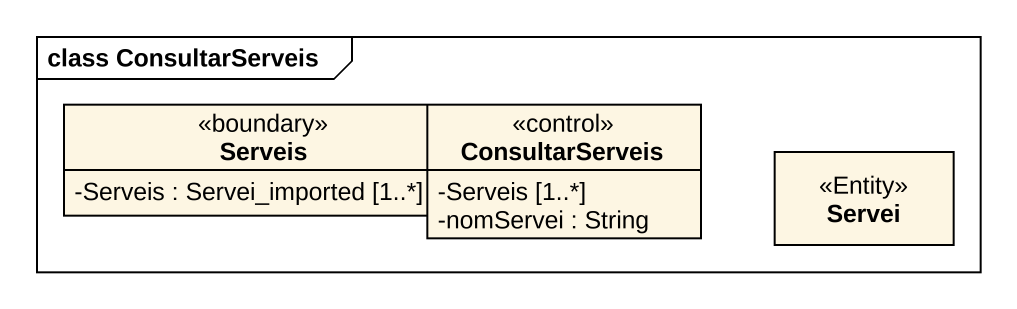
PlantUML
@startuml
mainframe class ConsultarServeis
hide circle
hide empty members
skinparam classAttributeIconSize 0
class Serveis <<boundary>> {
  -Serveis : Servei_imported [1..*]
}
class ConsultarServeis <<control>> {
  -Serveis [1..*]
  -nomServei : String
}
class Servei <<Entity>>
@enduml
